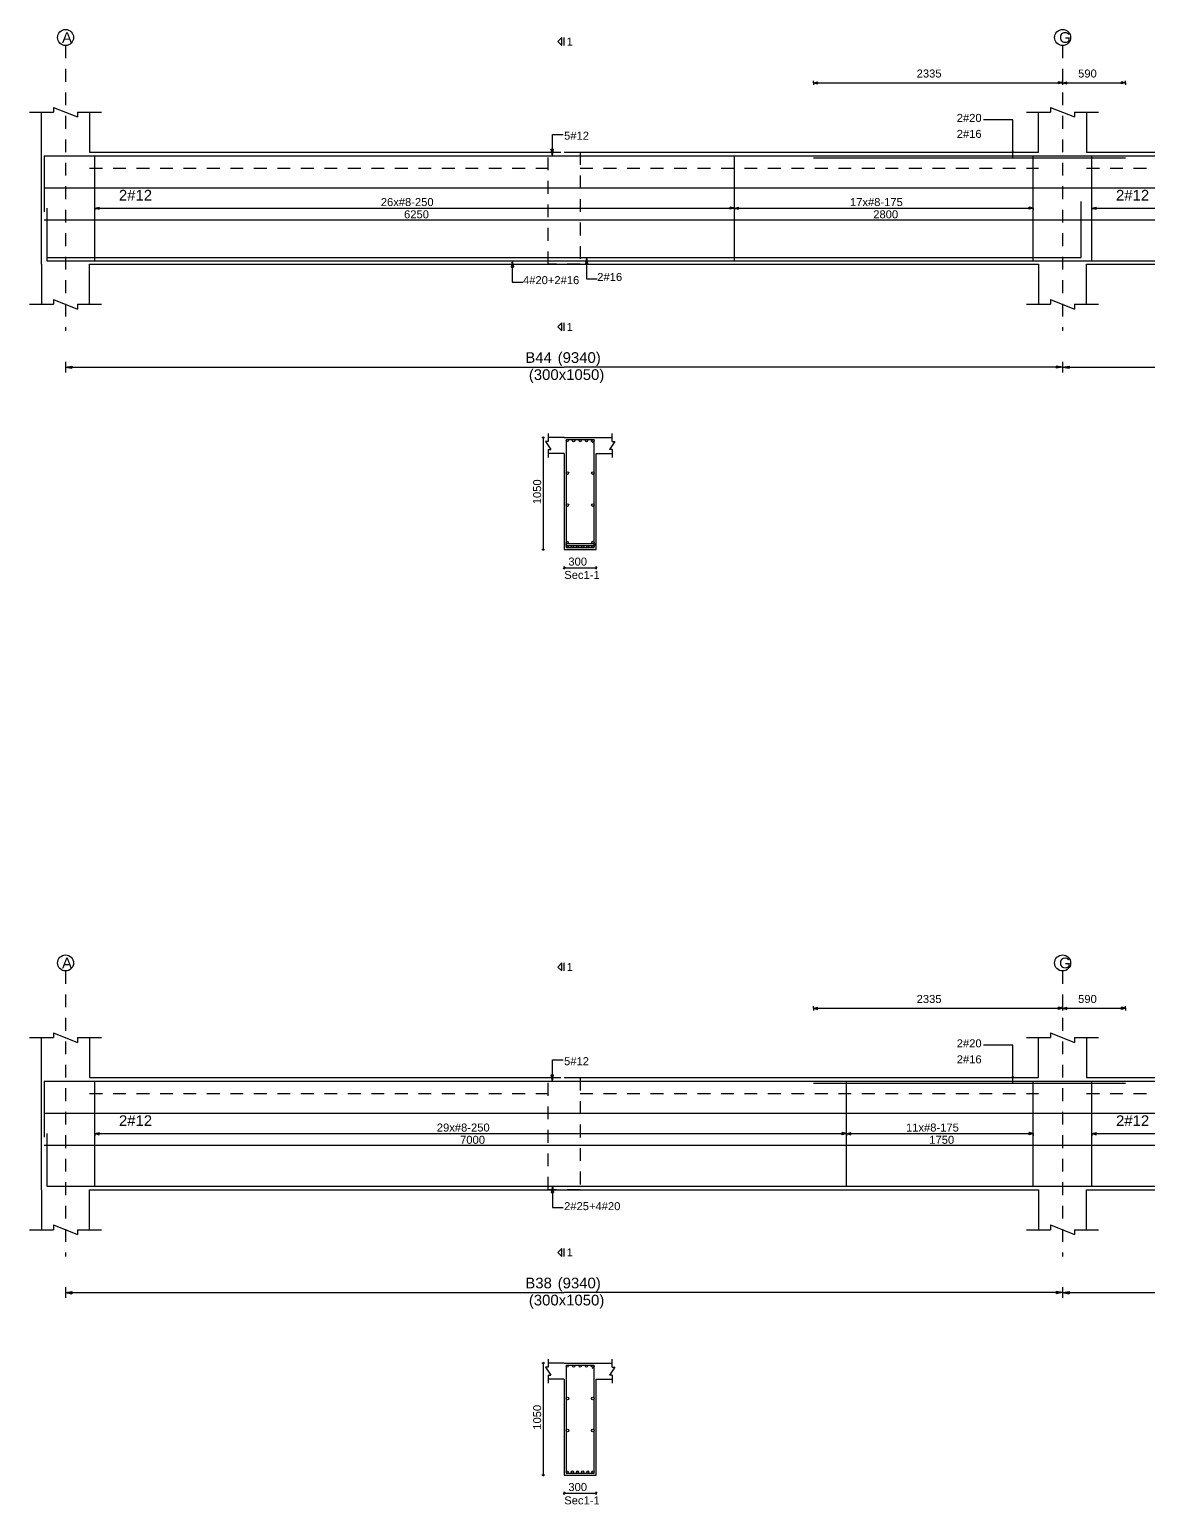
# Model space of a CAD drawing. Extents: x 0 to 98, y 3 to 248.
# Drawn here: x 0.66 to 11.14, y 156.24 to 170.07 of the extents above; entities that cross this region are included whole.
import ezdxf

# ---------------------------------------------------------------- set-up
doc = ezdxf.new("R2010")
doc.units = 0
doc.linetypes.add('ACAD_ISO02W100', pattern=[15, 12, -3])
for name, color, linetype in [('Axisline', 1, 'CONTINUOUS'), ('Axisline_Name', 2, 'CONTINUOUS'), ('Beam_bottombarlabeling', 2, 'CONTINUOUS'), ('Beam_Cross_Label', 4, 'CONTINUOUS'), ('Beam_CrossSection', 2, 'CONTINUOUS'), ('Beam_Dimensions_LS', 3, 'CONTINUOUS'), ('Beam_NameLS', 6, 'CONTINUOUS'), ('Beam_topbarsLabeling', 2, 'CONTINUOUS'), ('dim_all', 7, 'CONTINUOUS'), ('Extra_Topsteel_Labeling', 2, 'CONTINUOUS'), ('Extrabars', 7, 'CONTINUOUS'), ('Longsection', 2, 'CONTINUOUS'), ('main_botbars', 4, 'CONTINUOUS'), ('main_topbars', 4, 'CONTINUOUS'), ('SecondaryBeam', 2, 'CONTINUOUS'), ('SectionLine', 4, 'CONTINUOUS'), ('Sidefacebar', 140, 'CONTINUOUS'), ('Slabline', 253, 'CONTINUOUS'), ('Spacerbar', 7, 'CONTINUOUS'), ('span_dim', 7, 'CONTINUOUS'), ('spanline', 7, 'CONTINUOUS'), ('Stirrup_bar', 1, 'CONTINUOUS'), ('Stirrup_Dia_Spacing', 2, 'CONTINUOUS'), ('Stirrup_Length', 7, 'CONTINUOUS'), ('Stirrup_Numbers', 2, 'CONTINUOUS')]:
    doc.layers.add(name, color=color, linetype=linetype)
doc.styles.add('STRUDS_Arial', font='ARIAL.TTF', dxfattribs={"height": 0.04})

msp = doc.modelspace()

# ---------------------------------------------------------------- linework, layer by layer
at = {"layer": 'Axisline', "linetype": 'ACAD_ISO02W100', "ltscale": 0.01}
for p, q in [((1, 169.918), (1, 167.243)), ((10.34, 169.918), (10.34, 167.243)), ((1, 161.243), (1, 158.568)), ((10.34, 161.243), (10.34, 158.568))]:
    msp.add_line(p, q, dxfattribs=at)
at = {"layer": 'Axisline'}
for centre in [(1, 169.993), (10.34, 169.993), (1, 161.318), (10.34, 161.318)]:
    msp.add_circle(centre, 0.075, dxfattribs=at)
at = {"layer": 'Beam_bottombarlabeling'}
for p, q in [((5.185, 167.901), (5.175, 167.841)), ((5.185, 167.901), (5.185, 167.701)), ((5.185, 167.901), (5.195, 167.841)), ((5.8805, 167.931), (5.8705, 167.871)), ((5.8705, 167.871), (5.8905, 167.871)), ((5.8805, 167.931), (5.8805, 167.731)), ((5.8805, 167.931), (5.8905, 167.871)), ((5.175, 167.841), (5.195, 167.841)), ((5.8805, 167.731), (5.9805, 167.731)), ((5.185, 167.701), (5.285, 167.701)), ((5.56, 159.226), (5.55, 159.166)), ((5.55, 159.166), (5.57, 159.166)), ((5.56, 159.226), (5.56, 159.026)), ((5.56, 159.226), (5.57, 159.166)), ((5.56, 159.026), (5.66, 159.026))]:
    msp.add_line(p, q, dxfattribs=at)
for points in [[(5.185, 167.901), (5.175, 167.841), (5.185, 167.901), (5.195, 167.841)], [(5.8805, 167.931), (5.8705, 167.871), (5.8805, 167.931), (5.8905, 167.871)], [(5.56, 159.226), (5.55, 159.166), (5.56, 159.226), (5.57, 159.166)]]:
    msp.add_solid(points, dxfattribs=at)
at = {"layer": 'Beam_CrossSection'}
for p, q in [((5.52, 166.205), (5.495, 166.205)), ((5.495, 166.205), (5.545, 166.13)), ((5.52, 166.28), (5.52, 166.205)), ((5.67, 166.243), (5.52, 166.243)), ((5.67, 166.243), (5.97, 166.243)), ((5.67, 166.243), (5.67, 166.243)), ((5.97, 166.243), (5.97, 166.243)), ((5.97, 166.243), (6.12, 166.243)), ((6.145, 166.205), (6.095, 166.13)), ((6.12, 166.205), (6.12, 166.28)), ((6.12, 166.205), (6.145, 166.205)), ((5.52, 166.13), (5.52, 166.055)), ((5.52, 166.13), (5.545, 166.13)), ((5.67, 166.093), (5.52, 166.093)), ((5.67, 166.093), (5.67, 165.193)), ((5.97, 165.193), (5.97, 166.093)), ((5.97, 166.093), (6.12, 166.093)), ((6.12, 166.13), (6.095, 166.13)), ((6.12, 166.13), (6.12, 166.055)), ((5.67, 165.193), (5.97, 165.193)), ((5.52, 157.53), (5.495, 157.53)), ((5.495, 157.53), (5.545, 157.455)), ((5.52, 157.605), (5.52, 157.53)), ((5.67, 157.568), (5.52, 157.568)), ((5.67, 157.568), (5.97, 157.568)), ((5.67, 157.568), (5.67, 157.568)), ((5.97, 157.568), (5.97, 157.568)), ((5.97, 157.568), (6.12, 157.568)), ((6.145, 157.53), (6.095, 157.455)), ((6.12, 157.53), (6.12, 157.605)), ((6.12, 157.53), (6.145, 157.53)), ((5.52, 157.455), (5.52, 157.38)), ((5.52, 157.455), (5.545, 157.455)), ((5.67, 157.418), (5.52, 157.418)), ((5.67, 157.418), (5.67, 156.518)), ((5.97, 156.518), (5.97, 157.418)), ((5.97, 157.418), (6.12, 157.418)), ((6.12, 157.455), (6.095, 157.455)), ((6.12, 157.455), (6.12, 157.38)), ((5.67, 156.518), (5.97, 156.518))]:
    msp.add_line(p, q, dxfattribs=at)
at = {"layer": 'Beam_topbarsLabeling'}
for p, q in [((5.56, 168.885), (5.56, 169.085)), ((5.56, 169.085), (5.66, 169.085)), ((5.56, 168.885), (5.55, 168.945)), ((5.55, 168.945), (5.57, 168.945)), ((5.56, 168.885), (5.57, 168.945)), ((5.56, 168.945), (5.565, 168.945)), ((5.56, 160.21), (5.56, 160.41)), ((5.56, 160.41), (5.66, 160.41)), ((5.56, 160.21), (5.55, 160.27)), ((5.55, 160.27), (5.57, 160.27)), ((5.56, 160.21), (5.57, 160.27)), ((5.56, 160.27), (5.565, 160.27))]:
    msp.add_line(p, q, dxfattribs=at)
for points in [[(5.56, 168.885), (5.55, 168.945), (5.56, 168.885), (5.57, 168.945)], [(5.56, 160.21), (5.55, 160.27), (5.56, 160.21), (5.57, 160.27)]]:
    msp.add_solid(points, dxfattribs=at)
at = {"layer": 'dim_all'}
for p, q in [((8.005, 169.568), (8.005, 169.588)), ((8.005, 169.568), (8.005, 169.588)), ((8.005, 169.568), (8.005, 169.58)), ((8.005, 169.568), (8.005, 169.58)), ((8.005, 169.568), (8.005, 169.58)), ((8.005, 169.568), (8.005, 169.58)), ((8.005, 169.568), (8.045, 169.578)), ((8.005, 169.568), (8.045, 169.578)), ((8.005, 169.568), (8.005, 169.548)), ((8.005, 169.568), (8.045, 169.558)), ((8.005, 169.568), (8.005, 169.555)), ((8.005, 169.568), (8.005, 169.555)), ((8.005, 169.568), (10.93, 169.568)), ((8.005, 169.568), (8.005, 169.548)), ((8.005, 169.568), (8.045, 169.558)), ((8.005, 169.568), (8.005, 169.555)), ((8.005, 169.568), (8.005, 169.555)), ((8.005, 169.568), (10.93, 169.568)), ((8.045, 169.558), (8.045, 169.578)), ((8.045, 169.558), (8.045, 169.578)), ((10.34, 169.568), (10.3, 169.578)), ((10.3, 169.558), (10.3, 169.578)), ((10.34, 169.568), (10.3, 169.578)), ((10.3, 169.558), (10.3, 169.578)), ((10.34, 169.568), (10.3, 169.578)), ((10.3, 169.558), (10.3, 169.578)), ((10.34, 169.568), (10.3, 169.578)), ((10.3, 169.558), (10.3, 169.578)), ((10.34, 169.568), (10.3, 169.558)), ((10.34, 169.568), (10.3, 169.558)), ((10.34, 169.568), (10.3, 169.558)), ((10.34, 169.568), (10.3, 169.558)), ((10.34, 169.568), (10.34, 169.588)), ((10.34, 169.568), (10.34, 169.588)), ((10.34, 169.568), (10.34, 169.588)), ((10.34, 169.568), (10.34, 169.588)), ((10.34, 169.568), (10.34, 169.588)), ((10.34, 169.568), (10.34, 169.588)), ((10.34, 169.568), (10.34, 169.588)), ((10.34, 169.568), (10.34, 169.588)), ((10.34, 169.568), (10.34, 169.58)), ((10.34, 169.568), (10.34, 169.58)), ((10.34, 169.568), (10.34, 169.58)), ((10.34, 169.568), (10.34, 169.58)), ((10.34, 169.568), (10.34, 169.58)), ((10.34, 169.568), (10.34, 169.58)), ((10.34, 169.568), (10.34, 169.58)), ((10.34, 169.568), (10.34, 169.58)), ((10.34, 169.568), (10.38, 169.578)), ((10.34, 169.568), (10.38, 169.578)), ((10.34, 169.568), (10.38, 169.578)), ((10.34, 169.568), (10.38, 169.578)), ((10.34, 169.568), (10.34, 169.548)), ((10.34, 169.568), (10.38, 169.558)), ((10.34, 169.568), (10.34, 169.548)), ((10.34, 169.568), (10.34, 169.555)), ((10.34, 169.568), (10.34, 169.555)), ((10.34, 169.568), (10.34, 169.555)), ((10.34, 169.568), (10.34, 169.555)), ((10.34, 169.568), (10.34, 169.568)), ((10.34, 169.568), (10.34, 169.548)), ((10.34, 169.568), (10.38, 169.558)), ((10.34, 169.568), (10.34, 169.548)), ((10.34, 169.568), (10.34, 169.548)), ((10.34, 169.568), (10.38, 169.558)), ((10.34, 169.568), (10.34, 169.548)), ((10.34, 169.568), (10.34, 169.555)), ((10.34, 169.568), (10.34, 169.555)), ((10.34, 169.568), (10.34, 169.555)), ((10.34, 169.568), (10.34, 169.555)), ((10.34, 169.568), (10.34, 169.568)), ((10.34, 169.568), (10.34, 169.548)), ((10.34, 169.568), (10.38, 169.558)), ((10.34, 169.568), (10.34, 169.548)), ((10.38, 169.558), (10.38, 169.578)), ((10.38, 169.558), (10.38, 169.578)), ((10.38, 169.558), (10.38, 169.578)), ((10.38, 169.558), (10.38, 169.578)), ((10.93, 169.568), (10.89, 169.578)), ((10.89, 169.558), (10.89, 169.578)), ((10.93, 169.568), (10.89, 169.578)), ((10.89, 169.558), (10.89, 169.578)), ((10.93, 169.568), (10.89, 169.558)), ((10.93, 169.568), (10.89, 169.558)), ((10.93, 169.568), (10.93, 169.588)), ((10.93, 169.568), (10.93, 169.588)), ((10.93, 169.568), (10.93, 169.58)), ((10.93, 169.568), (10.93, 169.58)), ((10.93, 169.568), (10.93, 169.58)), ((10.93, 169.568), (10.93, 169.58)), ((10.93, 169.568), (10.93, 169.548)), ((10.93, 169.568), (10.93, 169.555)), ((10.93, 169.568), (10.93, 169.555)), ((10.93, 169.568), (10.93, 169.548)), ((10.93, 169.568), (10.93, 169.555)), ((10.93, 169.568), (10.93, 169.555)), ((5.475, 166.243), (5.4625, 166.243)), ((5.475, 166.243), (5.4662, 166.234)), ((5.475, 166.243), (5.4838, 166.251)), ((5.475, 166.243), (5.4875, 166.243)), ((5.475, 166.243), (5.475, 165.193)), ((5.475, 165.193), (5.4625, 165.193)), ((5.475, 165.193), (5.4662, 165.184)), ((5.475, 165.193), (5.4838, 165.201)), ((5.475, 165.193), (5.4875, 165.193)), ((5.67, 165.023), (5.6612, 165.014)), ((5.67, 165.023), (5.67, 165.035)), ((5.67, 165.023), (5.6788, 165.031)), ((5.67, 165.023), (5.67, 165.01)), ((5.67, 165.023), (5.97, 165.023)), ((5.97, 165.023), (5.9612, 165.014)), ((5.97, 165.023), (5.97, 165.035)), ((5.97, 165.023), (5.9788, 165.031)), ((5.97, 165.023), (5.97, 165.01)), ((8.005, 160.893), (8.005, 160.913)), ((8.005, 160.893), (8.005, 160.913)), ((8.005, 160.893), (8.005, 160.905)), ((8.005, 160.893), (8.005, 160.905)), ((8.005, 160.893), (8.005, 160.905)), ((8.005, 160.893), (8.005, 160.905)), ((8.005, 160.893), (8.045, 160.903)), ((8.005, 160.893), (8.045, 160.903)), ((8.005, 160.893), (8.005, 160.873)), ((8.005, 160.893), (8.045, 160.883)), ((8.005, 160.893), (8.005, 160.88)), ((8.005, 160.893), (8.005, 160.88)), ((8.005, 160.893), (10.93, 160.893)), ((8.005, 160.893), (8.005, 160.873)), ((8.005, 160.893), (8.045, 160.883)), ((8.005, 160.893), (8.005, 160.88)), ((8.005, 160.893), (8.005, 160.88)), ((8.005, 160.893), (10.93, 160.893)), ((8.045, 160.883), (8.045, 160.903)), ((8.045, 160.883), (8.045, 160.903)), ((10.34, 160.893), (10.3, 160.903)), ((10.3, 160.883), (10.3, 160.903)), ((10.34, 160.893), (10.3, 160.903)), ((10.3, 160.883), (10.3, 160.903)), ((10.34, 160.893), (10.3, 160.903)), ((10.3, 160.883), (10.3, 160.903)), ((10.34, 160.893), (10.3, 160.903)), ((10.3, 160.883), (10.3, 160.903)), ((10.34, 160.893), (10.3, 160.883)), ((10.34, 160.893), (10.3, 160.883)), ((10.34, 160.893), (10.3, 160.883)), ((10.34, 160.893), (10.3, 160.883)), ((10.34, 160.893), (10.34, 160.913)), ((10.34, 160.893), (10.34, 160.913)), ((10.34, 160.893), (10.34, 160.913)), ((10.34, 160.893), (10.34, 160.913)), ((10.34, 160.893), (10.34, 160.913)), ((10.34, 160.893), (10.34, 160.913)), ((10.34, 160.893), (10.34, 160.913)), ((10.34, 160.893), (10.34, 160.913)), ((10.34, 160.893), (10.34, 160.905)), ((10.34, 160.893), (10.34, 160.905)), ((10.34, 160.893), (10.34, 160.905)), ((10.34, 160.893), (10.34, 160.905)), ((10.34, 160.893), (10.34, 160.905)), ((10.34, 160.893), (10.34, 160.905)), ((10.34, 160.893), (10.34, 160.905)), ((10.34, 160.893), (10.34, 160.905)), ((10.34, 160.893), (10.38, 160.903)), ((10.34, 160.893), (10.38, 160.903)), ((10.34, 160.893), (10.38, 160.903)), ((10.34, 160.893), (10.38, 160.903)), ((10.34, 160.893), (10.34, 160.873)), ((10.34, 160.893), (10.38, 160.883)), ((10.34, 160.893), (10.34, 160.873)), ((10.34, 160.893), (10.34, 160.88)), ((10.34, 160.893), (10.34, 160.88)), ((10.34, 160.893), (10.34, 160.88)), ((10.34, 160.893), (10.34, 160.88)), ((10.34, 160.893), (10.34, 160.893)), ((10.34, 160.893), (10.34, 160.873)), ((10.34, 160.893), (10.38, 160.883)), ((10.34, 160.893), (10.34, 160.873)), ((10.34, 160.893), (10.34, 160.873)), ((10.34, 160.893), (10.38, 160.883)), ((10.34, 160.893), (10.34, 160.873)), ((10.34, 160.893), (10.34, 160.88)), ((10.34, 160.893), (10.34, 160.88)), ((10.34, 160.893), (10.34, 160.88)), ((10.34, 160.893), (10.34, 160.88)), ((10.34, 160.893), (10.34, 160.893)), ((10.34, 160.893), (10.34, 160.873)), ((10.34, 160.893), (10.38, 160.883)), ((10.34, 160.893), (10.34, 160.873)), ((10.38, 160.883), (10.38, 160.903)), ((10.38, 160.883), (10.38, 160.903)), ((10.38, 160.883), (10.38, 160.903)), ((10.38, 160.883), (10.38, 160.903)), ((10.93, 160.893), (10.89, 160.903)), ((10.89, 160.883), (10.89, 160.903)), ((10.93, 160.893), (10.89, 160.903)), ((10.89, 160.883), (10.89, 160.903)), ((10.93, 160.893), (10.89, 160.883)), ((10.93, 160.893), (10.89, 160.883)), ((10.93, 160.893), (10.93, 160.913)), ((10.93, 160.893), (10.93, 160.913)), ((10.93, 160.893), (10.93, 160.905)), ((10.93, 160.893), (10.93, 160.905)), ((10.93, 160.893), (10.93, 160.905)), ((10.93, 160.893), (10.93, 160.905)), ((10.93, 160.893), (10.93, 160.873)), ((10.93, 160.893), (10.93, 160.88)), ((10.93, 160.893), (10.93, 160.88)), ((10.93, 160.893), (10.93, 160.873)), ((10.93, 160.893), (10.93, 160.88)), ((10.93, 160.893), (10.93, 160.88)), ((5.475, 157.568), (5.4625, 157.568)), ((5.475, 157.568), (5.4662, 157.559)), ((5.475, 157.568), (5.4838, 157.576)), ((5.475, 157.568), (5.4875, 157.568)), ((5.475, 157.568), (5.475, 156.518)), ((5.475, 156.518), (5.4625, 156.518)), ((5.475, 156.518), (5.4662, 156.509)), ((5.475, 156.518), (5.4838, 156.526)), ((5.475, 156.518), (5.4875, 156.518)), ((5.67, 156.348), (5.6612, 156.339)), ((5.67, 156.348), (5.67, 156.36)), ((5.67, 156.348), (5.6788, 156.356)), ((5.67, 156.348), (5.67, 156.335)), ((5.67, 156.348), (5.97, 156.348)), ((5.97, 156.348), (5.9612, 156.339)), ((5.97, 156.348), (5.97, 156.36)), ((5.97, 156.348), (5.9788, 156.356)), ((5.97, 156.348), (5.97, 156.335))]:
    msp.add_line(p, q, dxfattribs=at)
for points in [[(8.005, 169.568), (8.045, 169.578), (8.005, 169.568), (8.045, 169.558)], [(8.005, 169.568), (8.045, 169.578), (8.005, 169.568), (8.045, 169.558)], [(10.34, 169.568), (10.3, 169.578), (10.34, 169.568), (10.3, 169.558)], [(10.34, 169.568), (10.3, 169.578), (10.34, 169.568), (10.3, 169.558)], [(10.34, 169.568), (10.3, 169.578), (10.34, 169.568), (10.3, 169.558)], [(10.34, 169.568), (10.3, 169.578), (10.34, 169.568), (10.3, 169.558)], [(10.34, 169.568), (10.38, 169.578), (10.34, 169.568), (10.38, 169.558)], [(10.34, 169.568), (10.38, 169.578), (10.34, 169.568), (10.38, 169.558)], [(10.34, 169.568), (10.38, 169.578), (10.34, 169.568), (10.38, 169.558)], [(10.34, 169.568), (10.38, 169.578), (10.34, 169.568), (10.38, 169.558)], [(10.93, 169.568), (10.89, 169.578), (10.93, 169.568), (10.89, 169.558)], [(10.93, 169.568), (10.89, 169.578), (10.93, 169.568), (10.89, 169.558)], [(8.005, 160.893), (8.045, 160.903), (8.005, 160.893), (8.045, 160.883)], [(8.005, 160.893), (8.045, 160.903), (8.005, 160.893), (8.045, 160.883)], [(10.34, 160.893), (10.3, 160.903), (10.34, 160.893), (10.3, 160.883)], [(10.34, 160.893), (10.3, 160.903), (10.34, 160.893), (10.3, 160.883)], [(10.34, 160.893), (10.3, 160.903), (10.34, 160.893), (10.3, 160.883)], [(10.34, 160.893), (10.3, 160.903), (10.34, 160.893), (10.3, 160.883)], [(10.34, 160.893), (10.38, 160.903), (10.34, 160.893), (10.38, 160.883)], [(10.34, 160.893), (10.38, 160.903), (10.34, 160.893), (10.38, 160.883)], [(10.34, 160.893), (10.38, 160.903), (10.34, 160.893), (10.38, 160.883)], [(10.34, 160.893), (10.38, 160.903), (10.34, 160.893), (10.38, 160.883)], [(10.93, 160.893), (10.89, 160.903), (10.93, 160.893), (10.89, 160.883)], [(10.93, 160.893), (10.89, 160.903), (10.93, 160.893), (10.89, 160.883)]]:
    msp.add_solid(points, dxfattribs=at)
at = {"layer": 'Extra_Topsteel_Labeling'}
for p, q in [((9.873, 169.222), (9.598, 169.222)), ((9.873, 168.872), (9.873, 169.222)), ((9.873, 160.547), (9.598, 160.547)), ((9.873, 160.197), (9.873, 160.547))]:
    msp.add_line(p, q, dxfattribs=at)
for points in [[(9.873, 168.872), (9.863, 168.932), (9.873, 168.872), (9.883, 168.932)], [(9.873, 160.197), (9.863, 160.257), (9.873, 160.197), (9.883, 160.257)]]:
    msp.add_solid(points, dxfattribs=at)
at = {"layer": 'Extrabars'}
for p, q in [((10.93, 168.862), (8.005, 168.862)), ((10.93, 168.862), (8.005, 168.862)), ((10.93, 160.187), (8.005, 160.187)), ((10.93, 160.187), (8.005, 160.187))]:
    msp.add_line(p, q, dxfattribs=at)
at = {"layer": 'Longsection'}
for p, q in [((0.6625, 169.293), (0.775, 169.293)), ((0.6625, 169.293), (0.8875, 169.293)), ((0.775, 168.918), (0.775, 169.293)), ((0.8875, 169.338), (0.8875, 169.293)), ((0.8875, 169.338), (1.1125, 169.248)), ((1.1125, 169.293), (1.1125, 169.248)), ((1.1125, 169.293), (1.3375, 169.293)), ((1.225, 169.293), (1.225, 168.918)), ((10.0025, 169.293), (10.115, 169.293)), ((10.0025, 169.293), (10.2275, 169.293)), ((10.115, 168.918), (10.115, 169.293)), ((10.2275, 169.338), (10.2275, 169.293)), ((10.2275, 169.338), (10.4525, 169.248)), ((10.4525, 169.293), (10.4525, 169.248)), ((10.4525, 169.293), (10.6775, 169.293)), ((10.565, 169.293), (10.565, 168.918)), ((0.775, 167.868), (0.775, 168.918)), ((1, 168.918), (1, 168.918)), ((1.225, 168.918), (5.52, 168.918)), ((5.67, 168.918), (10.115, 168.918)), ((10.565, 168.918), (12.475, 168.918)), ((0.775, 167.868), (0.775, 167.493)), ((1.225, 167.493), (1.225, 167.868)), ((1.225, 167.868), (5.52, 167.868)), ((5.52, 167.868), (10.115, 167.868)), ((10.115, 167.868), (10.115, 167.493)), ((10.565, 167.493), (10.565, 167.868)), ((10.565, 167.868), (12.475, 167.868)), ((0.6625, 167.493), (0.775, 167.493)), ((0.6625, 167.493), (0.8875, 167.493)), ((0.8875, 167.538), (0.8875, 167.493)), ((0.8875, 167.538), (1.1125, 167.448)), ((1.1125, 167.493), (1.1125, 167.448)), ((1.1125, 167.493), (1.3375, 167.493)), ((10.0025, 167.493), (10.115, 167.493)), ((10.0025, 167.493), (10.2275, 167.493)), ((10.2275, 167.538), (10.2275, 167.493)), ((10.2275, 167.538), (10.4525, 167.448)), ((10.4525, 167.493), (10.4525, 167.448)), ((10.4525, 167.493), (10.6775, 167.493)), ((0.8875, 160.663), (0.8875, 160.618)), ((0.8875, 160.663), (1.1125, 160.573)), ((10.2275, 160.663), (10.2275, 160.618)), ((10.2275, 160.663), (10.4525, 160.573)), ((0.6625, 160.618), (0.775, 160.618)), ((0.6625, 160.618), (0.8875, 160.618)), ((0.775, 160.243), (0.775, 160.618)), ((1.1125, 160.618), (1.1125, 160.573)), ((1.1125, 160.618), (1.3375, 160.618)), ((1.225, 160.618), (1.225, 160.243)), ((10.0025, 160.618), (10.115, 160.618)), ((10.0025, 160.618), (10.2275, 160.618)), ((10.115, 160.243), (10.115, 160.618)), ((10.4525, 160.618), (10.4525, 160.573)), ((10.4525, 160.618), (10.6775, 160.618)), ((10.565, 160.618), (10.565, 160.243)), ((0.775, 159.193), (0.775, 160.243)), ((1, 160.243), (1, 160.243)), ((1.225, 160.243), (5.52, 160.243)), ((5.67, 160.243), (10.115, 160.243)), ((10.565, 160.243), (12.475, 160.243)), ((0.775, 159.193), (0.775, 158.818)), ((1.225, 158.818), (1.225, 159.193)), ((1.225, 159.193), (5.52, 159.193)), ((5.52, 159.193), (10.115, 159.193)), ((10.115, 159.193), (10.115, 158.818)), ((10.565, 158.818), (10.565, 159.193)), ((10.565, 159.193), (12.475, 159.193)), ((0.8875, 158.863), (0.8875, 158.818)), ((0.8875, 158.863), (1.1125, 158.773)), ((10.2275, 158.863), (10.2275, 158.818)), ((10.2275, 158.863), (10.4525, 158.773)), ((0.6625, 158.818), (0.775, 158.818)), ((0.6625, 158.818), (0.8875, 158.818)), ((1.1125, 158.818), (1.1125, 158.773)), ((1.1125, 158.818), (1.3375, 158.818)), ((10.0025, 158.818), (10.115, 158.818)), ((10.0025, 158.818), (10.2275, 158.818)), ((10.4525, 158.818), (10.4525, 158.773)), ((10.4525, 158.818), (10.6775, 158.818))]:
    msp.add_line(p, q, dxfattribs=at)
at = {"layer": 'main_botbars'}
for p, q in [((0.8, 168.885), (0.8, 168.36)), ((0.8, 168.885), (10.54, 168.885)), ((10.14, 168.885), (12.9, 168.885)), ((10.515, 167.931), (10.515, 168.456)), ((0.825, 168.393), (0.825, 167.901)), ((0.825, 168.393), (0.825, 167.931)), ((0.825, 167.931), (10.515, 167.931)), ((0.825, 167.901), (10.515, 167.901)), ((10.165, 167.901), (10.165, 167.901)), ((10.165, 167.901), (12.875, 167.901)), ((10.515, 167.931), (10.515, 167.931)), ((10.515, 167.901), (10.515, 167.901)), ((0.8, 160.21), (0.8, 159.685)), ((0.8, 160.21), (10.54, 160.21)), ((10.14, 160.21), (12.9, 160.21)), ((0.825, 159.718), (0.825, 159.226)), ((0.825, 159.226), (10.515, 159.226)), ((10.165, 159.226), (10.165, 159.226)), ((10.165, 159.226), (12.875, 159.226)), ((10.515, 159.226), (10.515, 159.226))]:
    msp.add_line(p, q, dxfattribs=at)
for centre in [(5.6988, 165.261), (5.6988, 165.221), (5.7473, 165.221), (5.7957, 165.221), (5.8442, 165.221), (5.8928, 165.221), (5.9413, 165.261), (5.9413, 165.221), (5.6988, 156.546), (5.7473, 156.546), (5.7957, 156.546), (5.8442, 156.546), (5.8928, 156.546), (5.9413, 156.546)]:
    msp.add_circle(centre, 0.01, dxfattribs=at)
at = {"layer": 'main_topbars'}
for centre in [(5.6988, 166.214), (5.7594, 166.214), (5.82, 166.214), (5.8806, 166.214), (5.9413, 166.214), (5.6988, 157.539), (5.7594, 157.539), (5.82, 157.539), (5.8806, 157.539), (5.9413, 157.539)]:
    msp.add_circle(centre, 0.01, dxfattribs=at)
at = {"layer": 'SecondaryBeam', "linetype": 'ACAD_ISO02W100', "ltscale": 0.01}
for p, q in [((5.52, 168.918), (5.82, 168.918)), ((5.52, 167.868), (5.52, 168.918)), ((5.82, 168.918), (5.82, 167.868)), ((5.82, 167.868), (5.52, 167.868)), ((5.52, 160.243), (5.82, 160.243)), ((5.52, 159.193), (5.52, 160.243)), ((5.82, 160.243), (5.82, 159.193)), ((5.82, 159.193), (5.52, 159.193))]:
    msp.add_line(p, q, dxfattribs=at)
at = {"layer": 'SectionLine'}
for p, q in [((5.65, 169.993), (5.6125, 169.955)), ((5.65, 169.918), (5.6125, 169.955)), ((5.65, 169.918), (5.65, 169.993)), ((5.67, 169.918), (5.67, 169.993)), ((5.65, 167.318), (5.6125, 167.28)), ((5.65, 167.243), (5.65, 167.318)), ((5.67, 167.243), (5.67, 167.318)), ((5.65, 167.243), (5.6125, 167.28)), ((5.65, 161.318), (5.6125, 161.28)), ((5.65, 161.243), (5.6125, 161.28)), ((5.65, 161.243), (5.65, 161.318)), ((5.67, 161.243), (5.67, 161.318)), ((5.65, 158.643), (5.6125, 158.605)), ((5.65, 158.568), (5.6125, 158.605)), ((5.65, 158.568), (5.65, 158.643)), ((5.67, 158.568), (5.67, 158.643))]:
    msp.add_line(p, q, dxfattribs=at)
at = {"layer": 'Sidefacebar'}
for p, q in [((0.8, 168.585), (10.54, 168.585)), ((10.14, 168.585), (12.9, 168.585)), ((0.8, 168.285), (10.54, 168.285)), ((10.14, 168.285), (12.9, 168.285)), ((0.8, 159.91), (10.54, 159.91)), ((10.14, 159.91), (12.9, 159.91)), ((0.8, 159.61), (10.54, 159.61)), ((10.14, 159.61), (12.9, 159.61))]:
    msp.add_line(p, q, dxfattribs=at)
for centre in [(5.701, 165.91), (5.939, 165.91), (5.701, 165.61), (5.939, 165.61), (5.701, 157.235), (5.939, 157.235), (5.701, 156.935), (5.939, 156.935)]:
    msp.add_circle(centre, 0.012, dxfattribs=at)
at = {"layer": 'Slabline', "linetype": 'ACAD_ISO02W100', "ltscale": 0.01}
for p, q in [((1.225, 168.768), (5.52, 168.768)), ((5.82, 168.768), (10.115, 168.768)), ((10.565, 168.768), (12.475, 168.768)), ((1.225, 160.093), (5.52, 160.093)), ((5.82, 160.093), (10.115, 160.093)), ((10.565, 160.093), (12.475, 160.093))]:
    msp.add_line(p, q, dxfattribs=at)
at = {"layer": 'Spacerbar'}
for p, q in [((5.6857, 165.251), (5.9543, 165.251)), ((5.6857, 165.251), (5.6857, 165.231)), ((5.6857, 165.231), (5.9543, 165.231)), ((5.9543, 165.251), (5.9543, 165.231))]:
    msp.add_line(p, q, dxfattribs=at)
at = {"layer": 'spanline'}
for p, q in [((1, 166.953), (1, 166.853)), ((1, 166.903), (1.06, 166.913)), ((1, 166.903), (5.67, 166.903)), ((1, 166.903), (1.06, 166.893)), ((1.06, 166.913), (1.06, 166.893)), ((10.34, 166.903), (5.67, 166.903)), ((10.34, 166.903), (10.28, 166.913)), ((10.28, 166.913), (10.28, 166.893)), ((10.34, 166.903), (10.28, 166.893)), ((10.34, 166.953), (10.34, 166.853)), ((10.34, 166.953), (10.34, 166.853)), ((10.34, 166.903), (10.4, 166.913)), ((10.34, 166.903), (11.52, 166.903)), ((10.34, 166.903), (10.4, 166.893)), ((10.4, 166.913), (10.4, 166.893)), ((1, 158.278), (1, 158.178)), ((1, 158.228), (1.06, 158.238)), ((1, 158.228), (5.67, 158.228)), ((1, 158.228), (1.06, 158.218)), ((1.06, 158.238), (1.06, 158.218)), ((10.34, 158.228), (5.67, 158.228)), ((10.34, 158.228), (10.28, 158.238)), ((10.28, 158.238), (10.28, 158.218)), ((10.34, 158.228), (10.28, 158.218)), ((10.34, 158.278), (10.34, 158.178)), ((10.34, 158.278), (10.34, 158.178)), ((10.34, 158.228), (10.4, 158.238)), ((10.34, 158.228), (11.52, 158.228)), ((10.34, 158.228), (10.4, 158.218)), ((10.4, 158.238), (10.4, 158.218))]:
    msp.add_line(p, q, dxfattribs=at)
for points in [[(1, 166.903), (1.06, 166.913), (1, 166.903), (1.06, 166.893)], [(10.34, 166.903), (10.28, 166.913), (10.34, 166.903), (10.28, 166.893)], [(10.34, 166.903), (10.4, 166.913), (10.34, 166.903), (10.4, 166.893)], [(1, 158.228), (1.06, 158.238), (1, 158.228), (1.06, 158.218)], [(10.34, 158.228), (10.28, 158.238), (10.34, 158.228), (10.28, 158.218)], [(10.34, 158.228), (10.4, 158.238), (10.34, 158.228), (10.4, 158.218)]]:
    msp.add_solid(points, dxfattribs=at)
at = {"layer": 'Stirrup_bar'}
for p, q in [((1.275, 167.901), (1.275, 168.885)), ((7.265, 167.901), (7.265, 168.885)), ((10.065, 167.901), (10.065, 168.885)), ((10.615, 167.901), (10.615, 168.885)), ((5.6887, 166.224), (5.6887, 165.211)), ((5.6887, 166.224), (5.9512, 166.224)), ((5.9342, 166.221), (5.92, 166.207)), ((5.9483, 166.207), (5.9342, 166.193)), ((5.9512, 165.211), (5.9512, 166.224)), ((5.6887, 165.211), (5.9512, 165.211)), ((1.275, 159.226), (1.275, 160.21)), ((8.315, 159.226), (8.315, 160.21)), ((10.065, 159.226), (10.065, 160.21)), ((10.615, 159.226), (10.615, 160.21)), ((5.6887, 157.549), (5.6887, 156.536)), ((5.6887, 157.549), (5.9512, 157.549)), ((5.9342, 157.546), (5.92, 157.532)), ((5.9483, 157.532), (5.9342, 157.518)), ((5.9512, 156.536), (5.9512, 157.549)), ((5.6887, 156.536), (5.9512, 156.536))]:
    msp.add_line(p, q, dxfattribs=at)
at = {"layer": 'Stirrup_Length'}
for p, q in [((1.275, 168.393), (1.275, 168.413)), ((1.275, 168.393), (1.315, 168.403)), ((1.315, 168.383), (1.315, 168.403)), ((7.265, 168.393), (7.225, 168.403)), ((7.225, 168.383), (7.225, 168.403)), ((7.265, 168.393), (7.265, 168.413)), ((7.265, 168.393), (7.265, 168.413)), ((7.265, 168.393), (7.305, 168.403)), ((7.305, 168.383), (7.305, 168.403)), ((10.065, 168.393), (10.025, 168.403)), ((10.025, 168.383), (10.025, 168.403)), ((10.065, 168.393), (10.065, 168.413)), ((10.615, 168.393), (10.615, 168.413)), ((10.615, 168.393), (10.655, 168.403)), ((10.655, 168.383), (10.655, 168.403)), ((1.275, 168.393), (10.065, 168.393)), ((1.275, 168.393), (1.275, 168.373)), ((1.275, 168.393), (1.315, 168.383)), ((7.265, 168.393), (7.225, 168.383)), ((7.265, 168.393), (7.265, 168.373)), ((7.265, 168.393), (7.305, 168.383)), ((7.265, 168.393), (7.265, 168.373)), ((10.065, 168.393), (10.025, 168.383)), ((10.065, 168.393), (10.065, 168.373)), ((10.615, 168.393), (12.425, 168.393)), ((10.615, 168.393), (10.615, 168.373)), ((10.615, 168.393), (10.655, 168.383)), ((1.275, 159.718), (1.275, 159.738)), ((1.275, 159.718), (1.315, 159.728)), ((1.275, 159.718), (10.065, 159.718)), ((1.275, 159.718), (1.275, 159.698)), ((1.275, 159.718), (1.315, 159.708)), ((1.315, 159.708), (1.315, 159.728)), ((8.315, 159.718), (8.275, 159.728)), ((8.275, 159.708), (8.275, 159.728)), ((8.315, 159.718), (8.275, 159.708)), ((8.315, 159.718), (8.315, 159.738)), ((8.315, 159.718), (8.315, 159.738)), ((8.315, 159.718), (8.355, 159.728)), ((8.315, 159.718), (8.315, 159.698)), ((8.315, 159.718), (8.355, 159.708)), ((8.315, 159.718), (8.315, 159.698)), ((8.355, 159.708), (8.355, 159.728)), ((10.065, 159.718), (10.025, 159.728)), ((10.025, 159.708), (10.025, 159.728)), ((10.065, 159.718), (10.025, 159.708)), ((10.065, 159.718), (10.065, 159.738)), ((10.065, 159.718), (10.065, 159.698)), ((10.615, 159.718), (10.615, 159.738)), ((10.615, 159.718), (10.655, 159.728)), ((10.615, 159.718), (12.425, 159.718)), ((10.615, 159.718), (10.615, 159.698)), ((10.615, 159.718), (10.655, 159.708)), ((10.655, 159.708), (10.655, 159.728))]:
    msp.add_line(p, q, dxfattribs=at)
for points in [[(1.275, 168.393), (1.315, 168.403), (1.275, 168.393), (1.315, 168.383)], [(7.265, 168.393), (7.225, 168.403), (7.265, 168.393), (7.225, 168.383)], [(7.265, 168.393), (7.305, 168.403), (7.265, 168.393), (7.305, 168.383)], [(10.065, 168.393), (10.025, 168.403), (10.065, 168.393), (10.025, 168.383)], [(10.615, 168.393), (10.655, 168.403), (10.615, 168.393), (10.655, 168.383)], [(1.275, 159.718), (1.315, 159.728), (1.275, 159.718), (1.315, 159.708)], [(8.315, 159.718), (8.275, 159.728), (8.315, 159.718), (8.275, 159.708)], [(8.315, 159.718), (8.355, 159.728), (8.315, 159.718), (8.355, 159.708)], [(10.065, 159.718), (10.025, 159.728), (10.065, 159.718), (10.025, 159.708)], [(10.615, 159.718), (10.655, 159.728), (10.615, 159.718), (10.655, 159.708)]]:
    msp.add_solid(points, dxfattribs=at)

# ---------------------------------------------------------------- texts
at = {"layer": 'Axisline_Name', "style": 'STRUDS_Arial'}
for s, p in [('A', (0.967, 169.943)), ('G', (10.307, 169.943)), ('A', (0.967, 161.268)), ('G', (10.307, 161.268))]:
    msp.add_text(s, height=0.1, dxfattribs=at).set_placement(p)
at = {"layer": 'Beam_bottombarlabeling', "style": 'STRUDS_Arial'}
for s, p in [('4#20+2#16', (5.285, 167.681)), ('2#16', (5.9805, 167.711)), ('2#25+4#20', (5.67, 159.001))]:
    msp.add_text(s, height=0.075, dxfattribs=at).set_placement(p)
at = {"layer": 'Beam_Cross_Label', "style": 'STRUDS_Arial'}
for p in [(5.6715, 164.918), (5.6715, 156.243)]:
    msp.add_text('Sec1-1', height=0.075, dxfattribs=at).set_placement(p)
at = {"layer": 'Beam_Dimensions_LS', "style": 'STRUDS_Arial'}
for p in [(5.34, 166.783), (5.34, 158.108)]:
    msp.add_text('(300x1050)', height=0.1, dxfattribs=at).set_placement(p)
at = {"layer": 'Beam_NameLS', "style": 'STRUDS_Arial'}
for s, p in [('B44', (5.307, 166.943)), ('B38', (5.307, 158.268))]:
    msp.add_text(s, height=0.1, dxfattribs=at).set_placement(p)
at = {"layer": 'Beam_topbarsLabeling', "style": 'STRUDS_Arial'}
for p in [(5.67, 169.035), (5.67, 160.36)]:
    msp.add_text('5#12', height=0.075, dxfattribs=at).set_placement(p)
at = {"layer": 'dim_all', "style": 'STRUDS_Arial'}
for s, p in [('2335', (8.9725, 169.618)), ('2335', (8.9725, 169.618)), ('590', (10.485, 169.618)), ('590', (10.485, 169.618)), ('300', (5.71, 165.043)), ('2335', (8.9725, 160.943)), ('2335', (8.9725, 160.943)), ('590', (10.485, 160.943)), ('590', (10.485, 160.943)), ('300', (5.71, 156.368))]:
    msp.add_text(s, height=0.075, dxfattribs=at).set_placement(p)
for p in [(5.455, 165.618), (5.455, 156.943)]:
    msp.add_text('1050', height=0.075, rotation=90, dxfattribs=at).set_placement(p)
at = {"layer": 'Extra_Topsteel_Labeling', "style": 'STRUDS_Arial'}
for s, p in [('2#20', (9.348, 169.202)), ('2#16', (9.348, 169.052)), ('2#20', (9.348, 160.527)), ('2#16', (9.348, 160.377))]:
    msp.add_text(s, height=0.075, dxfattribs=at).set_placement(p)
at = {"layer": 'SectionLine', "style": 'STRUDS_Arial'}
for p in [(5.694, 169.918), (5.694, 167.243), (5.694, 161.243), (5.694, 158.568)]:
    msp.add_text('1', height=0.075, dxfattribs=at).set_placement(p)
at = {"layer": 'Sidefacebar', "style": 'STRUDS_Arial'}
for p in [(1.5, 168.465), (10.84, 168.465), (1.5, 159.79), (10.84, 159.79)]:
    msp.add_text('2#12', height=0.1, dxfattribs=at).set_placement(p)
at = {"layer": 'span_dim', "style": 'STRUDS_Arial'}
for p in [(5.571, 166.943), (5.571, 158.268)]:
    msp.add_text(' (9340) ', height=0.1, dxfattribs=at).set_placement(p)
at = {"layer": 'Stirrup_Dia_Spacing', "style": 'STRUDS_Arial'}
for s, p in [('#8-250', (4.1215, 168.413)), ('#8-175', (8.5165, 168.413)), ('6250', (4.171, 168.298)), ('2800', (8.566, 168.298)), ('#8-250', (4.6465, 159.738)), ('7000', (4.696, 159.623)), ('#8-175', (9.0415, 159.738)), ('1750', (9.091, 159.623))]:
    msp.add_text(s, height=0.075, dxfattribs=at).set_placement(p)
at = {"layer": 'Stirrup_Numbers', "style": 'STRUDS_Arial'}
for s, p in [('26x', (3.953, 168.413)), ('17x', (8.348, 168.413)), ('29x', (4.478, 159.738)), ('11x', (8.873, 159.738))]:
    msp.add_text(s, height=0.075, dxfattribs=at).set_placement(p)

doc.saveas('drawing.dxf')
